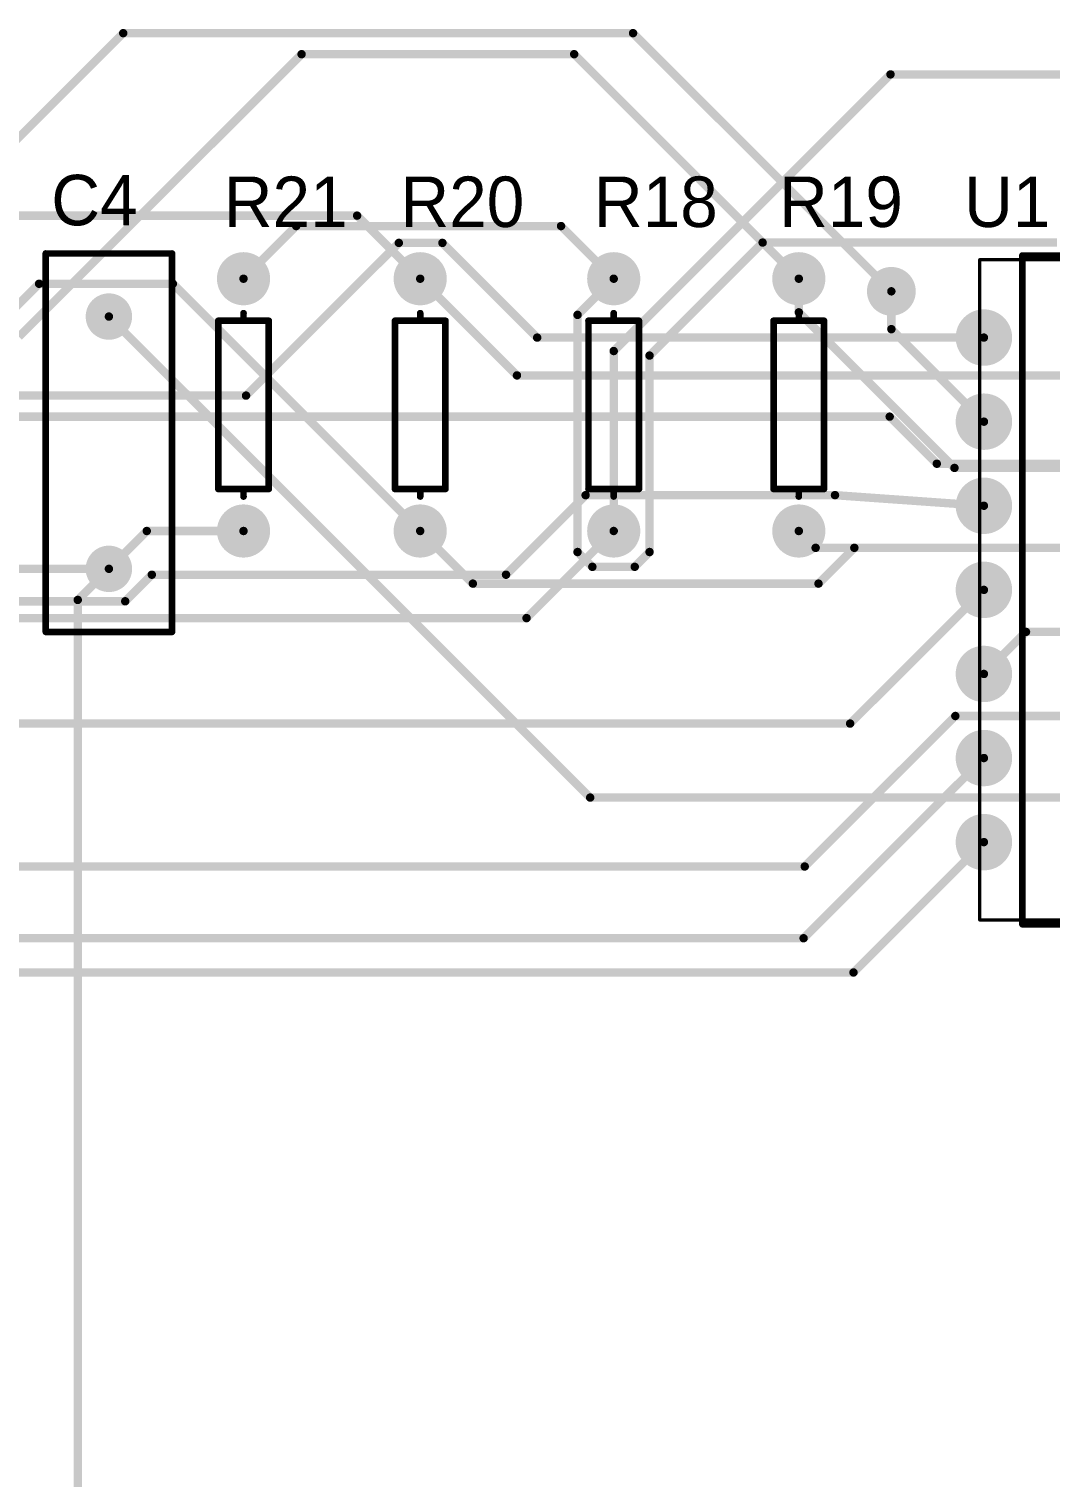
# Model space of a CAD drawing. Header units: millimetres. Extents: x 1.07 to 6.94, y 1.08 to 4.96.
# Drawn here: x 4.25 to 5.464, y 3.02 to 4.742 of the extents above; entities that cross this region are included whole.
import ezdxf

# ---------------------------------------------------------------- set-up
doc = ezdxf.new("R2010")
doc.units = ezdxf.units.MM
doc.header["$MEASUREMENT"] = 0
for name, color, linetype in [('BottomLayer', 5, 'Continuous'), ('BottomSolder', 6, 'Continuous'), ('Mechanical13', 56, 'Continuous'), ('MultiLayer', 9, 'Continuous'), ('PadHoleLayer', 156, 'Continuous'), ('TopLayer', 1, 'Continuous'), ('TopOverlay', 2, 'Continuous'), ('TopSolder', 216, 'Continuous'), ('ViaHoleLayer', 16, 'Continuous')]:
    doc.layers.add(name, color=color, linetype=linetype)

# ---------------------------------------------------------------- blocks, each defined once
blk = doc.blocks.new('J014_2')
at = {"layer": 'BottomLayer', "const_width": 0.0295}
for points in [[(-0.3148, 0.15, 1), (-0.2852, 0.15, 1)], [(-0.2148, 0.15, 1), (-0.1852, 0.15, 1)], [(-0.1148, 0.15, 1), (-0.0852, 0.15, 1)], [(-0.0148, 0.15, 1), (0.0148, 0.15, 1)], [(0.0852, 0.15, 1), (0.1148, 0.15, 1)], [(0.1852, 0.15, 1), (0.2148, 0.15, 1)], [(0.2852, 0.15, 1), (0.3148, 0.15, 1)], [(-0.2148, -0.15, 1), (-0.1852, -0.15, 1)], [(-0.1148, -0.15, 1), (-0.0852, -0.15, 1)], [(-0.0148, -0.15, 1), (0.0148, -0.15, 1)], [(0.0852, -0.15, 1), (0.1148, -0.15, 1)], [(0.1852, -0.15, 1), (0.2148, -0.15, 1)], [(0.2852, -0.15, 1), (0.3148, -0.15, 1)]]:
    blk.add_lwpolyline(points, format="xyb", close=True, dxfattribs=at)
at = {"layer": 'BottomLayer'}
blk.add_solid([(-0.2705, -0.1795), (-0.2705, -0.1205), (-0.3295, -0.1795), (-0.3295, -0.1205)], dxfattribs=at)
at = {"layer": 'BottomSolder', "const_width": 0.0335}
for points in [[(-0.3168, 0.15, 1), (-0.2832, 0.15, 1)], [(-0.2168, 0.15, 1), (-0.1832, 0.15, 1)], [(-0.1168, 0.15, 1), (-0.0832, 0.15, 1)], [(-0.0168, 0.15, 1), (0.0168, 0.15, 1)], [(0.0832, 0.15, 1), (0.1168, 0.15, 1)], [(0.1832, 0.15, 1), (0.2168, 0.15, 1)], [(0.2832, 0.15, 1), (0.3168, 0.15, 1)], [(-0.2168, -0.15, 1), (-0.1832, -0.15, 1)], [(-0.1168, -0.15, 1), (-0.0832, -0.15, 1)], [(-0.0168, -0.15, 1), (0.0168, -0.15, 1)], [(0.0832, -0.15, 1), (0.1168, -0.15, 1)], [(0.1832, -0.15, 1), (0.2168, -0.15, 1)], [(0.2832, -0.15, 1), (0.3168, -0.15, 1)]]:
    blk.add_lwpolyline(points, format="xyb", close=True, dxfattribs=at)
at = {"layer": 'BottomSolder'}
blk.add_solid([(-0.2665, -0.1835), (-0.2665, -0.1165), (-0.3335, -0.1835), (-0.3335, -0.1165)], dxfattribs=at)
at = {"layer": 'Mechanical13', "const_width": 0.00394}
for points in [[(-0.3925, 0.1549), (-0.3925, -0.1549)], [(-0.3925, 0.1549), (0.3925, 0.1549)], [(0.3925, 0.1549), (0.3925, -0.1549)], [(-0.3925, -0.1549), (0.3925, -0.1549)]]:
    blk.add_lwpolyline(points, dxfattribs=at)
at = {"layer": 'Mechanical13', "const_width": 0.00197}
for points in [[(-0.3935, 0.1549, 1), (-0.3915, 0.1549, 1)], [(-0.3935, 0.1549, 1), (-0.3915, 0.1549, 1)], [(0.3915, 0.1549, 1), (0.3935, 0.1549, 1)], [(0.3915, 0.1549, 1), (0.3935, 0.1549, 1)], [(-0.3935, -0.1549, 1), (-0.3915, -0.1549, 1)], [(-0.3935, -0.1549, 1), (-0.3915, -0.1549, 1)], [(0.3915, -0.1549, 1), (0.3935, -0.1549, 1)], [(0.3915, -0.1549, 1), (0.3935, -0.1549, 1)]]:
    blk.add_lwpolyline(points, format="xyb", close=True, dxfattribs=at)
at = {"layer": 'MultiLayer', "const_width": 0.0295}
for points in [[(-0.3148, 0.15, 1), (-0.2852, 0.15, 1)], [(-0.2148, 0.15, 1), (-0.1852, 0.15, 1)], [(-0.1148, 0.15, 1), (-0.0852, 0.15, 1)], [(-0.0148, 0.15, 1), (0.0148, 0.15, 1)], [(0.0852, 0.15, 1), (0.1148, 0.15, 1)], [(0.1852, 0.15, 1), (0.2148, 0.15, 1)], [(0.2852, 0.15, 1), (0.3148, 0.15, 1)], [(-0.2148, -0.15, 1), (-0.1852, -0.15, 1)], [(-0.1148, -0.15, 1), (-0.0852, -0.15, 1)], [(-0.0148, -0.15, 1), (0.0148, -0.15, 1)], [(0.0852, -0.15, 1), (0.1148, -0.15, 1)], [(0.1852, -0.15, 1), (0.2148, -0.15, 1)], [(0.2852, -0.15, 1), (0.3148, -0.15, 1)]]:
    blk.add_lwpolyline(points, format="xyb", close=True, dxfattribs=at)
at = {"layer": 'MultiLayer'}
blk.add_solid([(-0.2705, -0.1795), (-0.2705, -0.1205), (-0.3295, -0.1795), (-0.3295, -0.1205)], dxfattribs=at)
at = {"layer": 'PadHoleLayer', "const_width": 0.0177}
for points in [[(-0.3089, 0.15, 1), (-0.2911, 0.15, 1)], [(-0.2089, 0.15, 1), (-0.1911, 0.15, 1)], [(-0.1089, 0.15, 1), (-0.0911, 0.15, 1)], [(-0.0089, 0.15, 1), (0.0089, 0.15, 1)], [(0.0911, 0.15, 1), (0.1089, 0.15, 1)], [(0.1911, 0.15, 1), (0.2089, 0.15, 1)], [(0.2911, 0.15, 1), (0.3089, 0.15, 1)], [(-0.3089, -0.15, 1), (-0.2911, -0.15, 1)], [(-0.2089, -0.15, 1), (-0.1911, -0.15, 1)], [(-0.1089, -0.15, 1), (-0.0911, -0.15, 1)], [(-0.0089, -0.15, 1), (0.0089, -0.15, 1)], [(0.0911, -0.15, 1), (0.1089, -0.15, 1)], [(0.1911, -0.15, 1), (0.2089, -0.15, 1)], [(0.2911, -0.15, 1), (0.3089, -0.15, 1)]]:
    blk.add_lwpolyline(points, format="xyb", close=True, dxfattribs=at)
at = {"layer": 'TopLayer', "const_width": 0.0295}
for points in [[(-0.3148, 0.15, 1), (-0.2852, 0.15, 1)], [(-0.2148, 0.15, 1), (-0.1852, 0.15, 1)], [(-0.1148, 0.15, 1), (-0.0852, 0.15, 1)], [(-0.0148, 0.15, 1), (0.0148, 0.15, 1)], [(0.0852, 0.15, 1), (0.1148, 0.15, 1)], [(0.1852, 0.15, 1), (0.2148, 0.15, 1)], [(0.2852, 0.15, 1), (0.3148, 0.15, 1)], [(-0.2148, -0.15, 1), (-0.1852, -0.15, 1)], [(-0.1148, -0.15, 1), (-0.0852, -0.15, 1)], [(-0.0148, -0.15, 1), (0.0148, -0.15, 1)], [(0.0852, -0.15, 1), (0.1148, -0.15, 1)], [(0.1852, -0.15, 1), (0.2148, -0.15, 1)], [(0.2852, -0.15, 1), (0.3148, -0.15, 1)]]:
    blk.add_lwpolyline(points, format="xyb", close=True, dxfattribs=at)
at = {"layer": 'TopLayer'}
blk.add_solid([(-0.2705, -0.1795), (-0.2705, -0.1205), (-0.3295, -0.1795), (-0.3295, -0.1205)], dxfattribs=at)
at = {"layer": 'TopOverlay', "const_width": 0.00787}
for points in [[(-0.3976, 0.1043), (0.3976, 0.1043)], [(-0.3976, 0.1043), (-0.3976, 0.025)], [(0.3976, 0.1043), (0.3976, -0.1043)], [(-0.3976, -0.025), (-0.3976, -0.1043)], [(-0.3976, -0.1043), (0.3976, -0.1043)]]:
    blk.add_lwpolyline(points, dxfattribs=at)
at = {"layer": 'TopOverlay', "const_width": 0.00394}
for points in [[(-0.3996, 0.1043, 1), (-0.3957, 0.1043, 1)], [(-0.3996, 0.1043, 1), (-0.3957, 0.1043, 1)], [(0.3957, 0.1043, 1), (0.3996, 0.1043, 1)], [(0.3957, 0.1043, 1), (0.3996, 0.1043, 1)], [(-0.3996, 0.025, 1), (-0.3957, 0.025, 1)], [(-0.3996, 0.025, 1), (-0.3957, 0.025, 1)], [(-0.3996, -0.025, 1), (-0.3957, -0.025, 1)], [(-0.3996, -0.025, 1), (-0.3957, -0.025, 1)], [(-0.3996, -0.1043, 1), (-0.3957, -0.1043, 1)], [(-0.3996, -0.1043, 1), (-0.3957, -0.1043, 1)], [(0.3957, -0.1043, 1), (0.3996, -0.1043, 1)], [(0.3957, -0.1043, 1), (0.3996, -0.1043, 1)]]:
    blk.add_lwpolyline(points, format="xyb", close=True, dxfattribs=at)
at = {"layer": 'TopOverlay', "const_width": 0.00787}
blk.add_lwpolyline([(-0.3976, 0.025, -1), (-0.3976, -0.025)], format="xyb", dxfattribs=at)
at = {"layer": 'TopSolder', "const_width": 0.0335}
for points in [[(-0.3168, 0.15, 1), (-0.2832, 0.15, 1)], [(-0.2168, 0.15, 1), (-0.1832, 0.15, 1)], [(-0.1168, 0.15, 1), (-0.0832, 0.15, 1)], [(-0.0168, 0.15, 1), (0.0168, 0.15, 1)], [(0.0832, 0.15, 1), (0.1168, 0.15, 1)], [(0.1832, 0.15, 1), (0.2168, 0.15, 1)], [(0.2832, 0.15, 1), (0.3168, 0.15, 1)], [(-0.2168, -0.15, 1), (-0.1832, -0.15, 1)], [(-0.1168, -0.15, 1), (-0.0832, -0.15, 1)], [(-0.0168, -0.15, 1), (0.0168, -0.15, 1)], [(0.0832, -0.15, 1), (0.1168, -0.15, 1)], [(0.1832, -0.15, 1), (0.2168, -0.15, 1)], [(0.2832, -0.15, 1), (0.3168, -0.15, 1)]]:
    blk.add_lwpolyline(points, format="xyb", close=True, dxfattribs=at)
at = {"layer": 'TopSolder'}
blk.add_solid([(-0.2665, -0.1835), (-0.2665, -0.1165), (-0.3335, -0.1835), (-0.3335, -0.1165)], dxfattribs=at)
blk = doc.blocks.new('AXIAL_0_3_19')
at = {"layer": 'BottomLayer', "const_width": 0.0276}
for points in [[(-0.1638, 0, 1), (-0.1362, 0, 1)], [(0.1362, 0, 1), (0.1638, 0, 1)]]:
    blk.add_lwpolyline(points, format="xyb", close=True, dxfattribs=at)
at = {"layer": 'BottomSolder', "const_width": 0.0316}
for points in [[(-0.1658, 0, 1), (-0.1342, 0, 1)], [(0.1342, 0, 1), (0.1658, 0, 1)]]:
    blk.add_lwpolyline(points, format="xyb", close=True, dxfattribs=at)
at = {"layer": 'MultiLayer', "const_width": 0.0276}
for points in [[(-0.1638, 0, 1), (-0.1362, 0, 1)], [(0.1362, 0, 1), (0.1638, 0, 1)]]:
    blk.add_lwpolyline(points, format="xyb", close=True, dxfattribs=at)
at = {"layer": 'PadHoleLayer', "const_width": 0.0167}
for points in [[(-0.1584, 0, 1), (-0.1416, 0, 1)], [(0.1416, 0, 1), (0.1584, 0, 1)]]:
    blk.add_lwpolyline(points, format="xyb", close=True, dxfattribs=at)
at = {"layer": 'TopLayer', "const_width": 0.0276}
for points in [[(-0.1638, 0, 1), (-0.1362, 0, 1)], [(0.1362, 0, 1), (0.1638, 0, 1)]]:
    blk.add_lwpolyline(points, format="xyb", close=True, dxfattribs=at)
at = {"layer": 'TopOverlay', "const_width": 0.00787}
for points in [[(-0.1, 0.03), (-0.1, -0.03)], [(-0.1, 0.03), (0.1, 0.03)], [(0.1, 0.03), (0.1, 0)], [(-0.109, 0), (-0.1, 0)], [(0.1, 0), (0.109, 0)], [(0.1, 0), (0.1, -0.03)], [(-0.1, -0.03), (0.1, -0.03)]]:
    blk.add_lwpolyline(points, dxfattribs=at)
at = {"layer": 'TopOverlay', "const_width": 0.00394}
for points in [[(-0.102, 0.03, 1), (-0.098, 0.03, 1)], [(-0.102, 0.03, 1), (-0.098, 0.03, 1)], [(0.098, 0.03, 1), (0.102, 0.03, 1)], [(0.098, 0.03, 1), (0.102, 0.03, 1)], [(-0.111, 0, 1), (-0.107, 0, 1)], [(-0.102, 0, 1), (-0.098, 0, 1)], [(0.098, 0, 1), (0.102, 0, 1)], [(0.098, 0, 1), (0.102, 0, 1)], [(0.098, 0, 1), (0.102, 0, 1)], [(0.107, 0, 1), (0.111, 0, 1)], [(-0.102, -0.03, 1), (-0.098, -0.03, 1)], [(-0.102, -0.03, 1), (-0.098, -0.03, 1)], [(0.098, -0.03, 1), (0.102, -0.03, 1)], [(0.098, -0.03, 1), (0.102, -0.03, 1)]]:
    blk.add_lwpolyline(points, format="xyb", close=True, dxfattribs=at)
at = {"layer": 'TopSolder', "const_width": 0.0316}
for points in [[(-0.1658, 0, 1), (-0.1342, 0, 1)], [(0.1342, 0, 1), (0.1658, 0, 1)]]:
    blk.add_lwpolyline(points, format="xyb", close=True, dxfattribs=at)
blk = doc.blocks.new('AXIAL_0_3_20')
at = {"layer": 'BottomLayer', "const_width": 0.0276}
for points in [[(-0.1638, 0, 1), (-0.1362, 0, 1)], [(0.1362, 0, 1), (0.1638, 0, 1)]]:
    blk.add_lwpolyline(points, format="xyb", close=True, dxfattribs=at)
at = {"layer": 'BottomSolder', "const_width": 0.0316}
for points in [[(-0.1658, 0, 1), (-0.1342, 0, 1)], [(0.1342, 0, 1), (0.1658, 0, 1)]]:
    blk.add_lwpolyline(points, format="xyb", close=True, dxfattribs=at)
at = {"layer": 'MultiLayer', "const_width": 0.0276}
for points in [[(-0.1638, 0, 1), (-0.1362, 0, 1)], [(0.1362, 0, 1), (0.1638, 0, 1)]]:
    blk.add_lwpolyline(points, format="xyb", close=True, dxfattribs=at)
at = {"layer": 'PadHoleLayer', "const_width": 0.0167}
for points in [[(-0.1584, 0, 1), (-0.1416, 0, 1)], [(0.1416, 0, 1), (0.1584, 0, 1)]]:
    blk.add_lwpolyline(points, format="xyb", close=True, dxfattribs=at)
at = {"layer": 'TopLayer', "const_width": 0.0276}
for points in [[(-0.1638, 0, 1), (-0.1362, 0, 1)], [(0.1362, 0, 1), (0.1638, 0, 1)]]:
    blk.add_lwpolyline(points, format="xyb", close=True, dxfattribs=at)
at = {"layer": 'TopOverlay', "const_width": 0.00787}
for points in [[(-0.1, 0.03), (-0.1, -0.03)], [(-0.1, 0.03), (0.1, 0.03)], [(0.1, 0.03), (0.1, 0)], [(-0.109, 0), (-0.1, 0)], [(0.1, 0), (0.109, 0)], [(0.1, 0), (0.1, -0.03)], [(-0.1, -0.03), (0.1, -0.03)]]:
    blk.add_lwpolyline(points, dxfattribs=at)
at = {"layer": 'TopOverlay', "const_width": 0.00394}
for points in [[(-0.102, 0.03, 1), (-0.098, 0.03, 1)], [(-0.102, 0.03, 1), (-0.098, 0.03, 1)], [(0.098, 0.03, 1), (0.102, 0.03, 1)], [(0.098, 0.03, 1), (0.102, 0.03, 1)], [(-0.111, 0, 1), (-0.107, 0, 1)], [(-0.102, 0, 1), (-0.098, 0, 1)], [(0.098, 0, 1), (0.102, 0, 1)], [(0.098, 0, 1), (0.102, 0, 1)], [(0.098, 0, 1), (0.102, 0, 1)], [(0.107, 0, 1), (0.111, 0, 1)], [(-0.102, -0.03, 1), (-0.098, -0.03, 1)], [(-0.102, -0.03, 1), (-0.098, -0.03, 1)], [(0.098, -0.03, 1), (0.102, -0.03, 1)], [(0.098, -0.03, 1), (0.102, -0.03, 1)]]:
    blk.add_lwpolyline(points, format="xyb", close=True, dxfattribs=at)
at = {"layer": 'TopSolder', "const_width": 0.0316}
for points in [[(-0.1658, 0, 1), (-0.1342, 0, 1)], [(0.1342, 0, 1), (0.1658, 0, 1)]]:
    blk.add_lwpolyline(points, format="xyb", close=True, dxfattribs=at)
blk = doc.blocks.new('AXIAL_0_3_21')
at = {"layer": 'BottomLayer', "const_width": 0.0276}
for points in [[(-0.1638, 0, 1), (-0.1362, 0, 1)], [(0.1362, 0, 1), (0.1638, 0, 1)]]:
    blk.add_lwpolyline(points, format="xyb", close=True, dxfattribs=at)
at = {"layer": 'BottomSolder', "const_width": 0.0316}
for points in [[(-0.1658, 0, 1), (-0.1342, 0, 1)], [(0.1342, 0, 1), (0.1658, 0, 1)]]:
    blk.add_lwpolyline(points, format="xyb", close=True, dxfattribs=at)
at = {"layer": 'MultiLayer', "const_width": 0.0276}
for points in [[(-0.1638, 0, 1), (-0.1362, 0, 1)], [(0.1362, 0, 1), (0.1638, 0, 1)]]:
    blk.add_lwpolyline(points, format="xyb", close=True, dxfattribs=at)
at = {"layer": 'PadHoleLayer', "const_width": 0.0167}
for points in [[(-0.1584, 0, 1), (-0.1416, 0, 1)], [(0.1416, 0, 1), (0.1584, 0, 1)]]:
    blk.add_lwpolyline(points, format="xyb", close=True, dxfattribs=at)
at = {"layer": 'TopLayer', "const_width": 0.0276}
for points in [[(-0.1638, 0, 1), (-0.1362, 0, 1)], [(0.1362, 0, 1), (0.1638, 0, 1)]]:
    blk.add_lwpolyline(points, format="xyb", close=True, dxfattribs=at)
at = {"layer": 'TopOverlay', "const_width": 0.00787}
for points in [[(-0.1, 0.03), (-0.1, -0.03)], [(-0.1, 0.03), (0.1, 0.03)], [(0.1, 0.03), (0.1, 0)], [(-0.109, 0), (-0.1, 0)], [(0.1, 0), (0.109, 0)], [(0.1, 0), (0.1, -0.03)], [(-0.1, -0.03), (0.1, -0.03)]]:
    blk.add_lwpolyline(points, dxfattribs=at)
at = {"layer": 'TopOverlay', "const_width": 0.00394}
for points in [[(-0.102, 0.03, 1), (-0.098, 0.03, 1)], [(-0.102, 0.03, 1), (-0.098, 0.03, 1)], [(0.098, 0.03, 1), (0.102, 0.03, 1)], [(0.098, 0.03, 1), (0.102, 0.03, 1)], [(-0.111, 0, 1), (-0.107, 0, 1)], [(-0.102, 0, 1), (-0.098, 0, 1)], [(0.098, 0, 1), (0.102, 0, 1)], [(0.098, 0, 1), (0.102, 0, 1)], [(0.098, 0, 1), (0.102, 0, 1)], [(0.107, 0, 1), (0.111, 0, 1)], [(-0.102, -0.03, 1), (-0.098, -0.03, 1)], [(-0.102, -0.03, 1), (-0.098, -0.03, 1)], [(0.098, -0.03, 1), (0.102, -0.03, 1)], [(0.098, -0.03, 1), (0.102, -0.03, 1)]]:
    blk.add_lwpolyline(points, format="xyb", close=True, dxfattribs=at)
at = {"layer": 'TopSolder', "const_width": 0.0316}
for points in [[(-0.1658, 0, 1), (-0.1342, 0, 1)], [(0.1342, 0, 1), (0.1658, 0, 1)]]:
    blk.add_lwpolyline(points, format="xyb", close=True, dxfattribs=at)
blk = doc.blocks.new('AXIAL_0_3_22')
at = {"layer": 'BottomLayer', "const_width": 0.0276}
for points in [[(-0.1638, 0, 1), (-0.1362, 0, 1)], [(0.1362, 0, 1), (0.1638, 0, 1)]]:
    blk.add_lwpolyline(points, format="xyb", close=True, dxfattribs=at)
at = {"layer": 'BottomSolder', "const_width": 0.0316}
for points in [[(-0.1658, 0, 1), (-0.1342, 0, 1)], [(0.1342, 0, 1), (0.1658, 0, 1)]]:
    blk.add_lwpolyline(points, format="xyb", close=True, dxfattribs=at)
at = {"layer": 'MultiLayer', "const_width": 0.0276}
for points in [[(-0.1638, 0, 1), (-0.1362, 0, 1)], [(0.1362, 0, 1), (0.1638, 0, 1)]]:
    blk.add_lwpolyline(points, format="xyb", close=True, dxfattribs=at)
at = {"layer": 'PadHoleLayer', "const_width": 0.0167}
for points in [[(-0.1584, 0, 1), (-0.1416, 0, 1)], [(0.1416, 0, 1), (0.1584, 0, 1)]]:
    blk.add_lwpolyline(points, format="xyb", close=True, dxfattribs=at)
at = {"layer": 'TopLayer', "const_width": 0.0276}
for points in [[(-0.1638, 0, 1), (-0.1362, 0, 1)], [(0.1362, 0, 1), (0.1638, 0, 1)]]:
    blk.add_lwpolyline(points, format="xyb", close=True, dxfattribs=at)
at = {"layer": 'TopOverlay', "const_width": 0.00787}
for points in [[(-0.1, 0.03), (-0.1, -0.03)], [(-0.1, 0.03), (0.1, 0.03)], [(0.1, 0.03), (0.1, 0)], [(-0.109, 0), (-0.1, 0)], [(0.1, 0), (0.109, 0)], [(0.1, 0), (0.1, -0.03)], [(-0.1, -0.03), (0.1, -0.03)]]:
    blk.add_lwpolyline(points, dxfattribs=at)
at = {"layer": 'TopOverlay', "const_width": 0.00394}
for points in [[(-0.102, 0.03, 1), (-0.098, 0.03, 1)], [(-0.102, 0.03, 1), (-0.098, 0.03, 1)], [(0.098, 0.03, 1), (0.102, 0.03, 1)], [(0.098, 0.03, 1), (0.102, 0.03, 1)], [(-0.111, 0, 1), (-0.107, 0, 1)], [(-0.102, 0, 1), (-0.098, 0, 1)], [(0.098, 0, 1), (0.102, 0, 1)], [(0.098, 0, 1), (0.102, 0, 1)], [(0.098, 0, 1), (0.102, 0, 1)], [(0.107, 0, 1), (0.111, 0, 1)], [(-0.102, -0.03, 1), (-0.098, -0.03, 1)], [(-0.102, -0.03, 1), (-0.098, -0.03, 1)], [(0.098, -0.03, 1), (0.102, -0.03, 1)], [(0.098, -0.03, 1), (0.102, -0.03, 1)]]:
    blk.add_lwpolyline(points, format="xyb", close=True, dxfattribs=at)
at = {"layer": 'TopSolder', "const_width": 0.0316}
for points in [[(-0.1658, 0, 1), (-0.1342, 0, 1)], [(0.1342, 0, 1), (0.1658, 0, 1)]]:
    blk.add_lwpolyline(points, format="xyb", close=True, dxfattribs=at)
blk = doc.blocks.new('RAD_0_3_54')
at = {"layer": 'BottomLayer', "const_width": 0.0236}
for points in [[(-0.1618, 0, 1), (-0.1382, 0, 1)], [(0.1382, 0, 1), (0.1618, 0, 1)]]:
    blk.add_lwpolyline(points, format="xyb", close=True, dxfattribs=at)
at = {"layer": 'BottomSolder', "const_width": 0.0276}
for points in [[(-0.1638, 0, 1), (-0.1362, 0, 1)], [(0.1362, 0, 1), (0.1638, 0, 1)]]:
    blk.add_lwpolyline(points, format="xyb", close=True, dxfattribs=at)
at = {"layer": 'MultiLayer', "const_width": 0.0236}
for points in [[(-0.1618, 0, 1), (-0.1382, 0, 1)], [(0.1382, 0, 1), (0.1618, 0, 1)]]:
    blk.add_lwpolyline(points, format="xyb", close=True, dxfattribs=at)
at = {"layer": 'PadHoleLayer', "const_width": 0.0138}
for points in [[(-0.1569, 0, 1), (-0.1431, 0, 1)], [(0.1431, 0, 1), (0.1569, 0, 1)]]:
    blk.add_lwpolyline(points, format="xyb", close=True, dxfattribs=at)
at = {"layer": 'TopLayer', "const_width": 0.0236}
for points in [[(-0.1618, 0, 1), (-0.1382, 0, 1)], [(0.1382, 0, 1), (0.1618, 0, 1)]]:
    blk.add_lwpolyline(points, format="xyb", close=True, dxfattribs=at)
at = {"layer": 'TopOverlay', "const_width": 0.00787}
for points in [[(-0.225, 0.075), (0.225, 0.075)], [(-0.225, 0.075), (-0.225, -0.075)], [(0.225, 0.075), (0.225, -0.075)], [(-0.225, -0.075), (0.225, -0.075)]]:
    blk.add_lwpolyline(points, dxfattribs=at)
at = {"layer": 'TopOverlay', "const_width": 0.00394}
for points in [[(-0.227, 0.075, 1), (-0.223, 0.075, 1)], [(-0.227, 0.075, 1), (-0.223, 0.075, 1)], [(0.223, 0.075, 1), (0.227, 0.075, 1)], [(0.223, 0.075, 1), (0.227, 0.075, 1)], [(-0.227, -0.075, 1), (-0.223, -0.075, 1)], [(-0.227, -0.075, 1), (-0.223, -0.075, 1)], [(0.223, -0.075, 1), (0.227, -0.075, 1)], [(0.223, -0.075, 1), (0.227, -0.075, 1)]]:
    blk.add_lwpolyline(points, format="xyb", close=True, dxfattribs=at)
at = {"layer": 'TopSolder', "const_width": 0.0276}
for points in [[(-0.1638, 0, 1), (-0.1362, 0, 1)], [(0.1362, 0, 1), (0.1638, 0, 1)]]:
    blk.add_lwpolyline(points, format="xyb", close=True, dxfattribs=at)

msp = doc.modelspace()

# ---------------------------------------------------------------- linework, layer by layer
at = {"layer": 'BottomLayer', "const_width": 0.01}
for points in [[(4.07, 4.445), (4.362, 4.737)], [(4.362, 4.737), (4.968, 4.737)], [(4.968, 4.737), (5.275, 4.43)], [(4.238, 4.376), (4.574, 4.712)], [(4.574, 4.712), (4.898, 4.712)], [(4.898, 4.712), (5.165, 4.445)], [(4.505, 4.445), (4.5676, 4.5076)], [(4.5676, 4.5076), (4.8824, 4.5076)], [(4.8824, 4.5076), (4.945, 4.445)], [(4.508, 4.306), (4.6896, 4.4876)], [(4.6896, 4.4876), (4.7414, 4.4876)], [(4.7414, 4.4876), (4.854, 4.375)], [(4.715, 4.445), (4.83, 4.33)], [(4.854, 4.375), (5.385, 4.375)], [(4.83, 4.33), (5.91, 4.33)], [(2.824, 4.306), (4.508, 4.306)], [(3.934, 4.281), (5.273, 4.281)], [(5.273, 4.281), (5.329, 4.225)], [(5.329, 4.225), (5.845, 4.225)], [(4.817, 4.093), (4.9116, 4.1876)], [(4.9116, 4.1876), (5.208, 4.1876)], [(5.208, 4.1876), (5.385, 4.175)], [(4.345, 4.1), (4.39, 4.145)], [(4.39, 4.145), (4.505, 4.145)], [(4.8414, 4.0414), (4.945, 4.145)], [(5.165, 4.145), (5.185, 4.125)], [(5.185, 4.125), (5.73, 4.125)], [(3.885, 4.1), (4.345, 4.1)], [(4.3644, 4.0614), (4.396, 4.093)], [(4.396, 4.093), (4.817, 4.093)], [(2.8856, 4.0614), (4.3644, 4.0614)], [(5.226, 3.916), (5.385, 4.075)], [(2.7886, 4.0414), (4.8414, 4.0414)], [(5.385, 3.975), (5.435, 4.025)], [(5.435, 4.025), (5.761, 4.025)], [(5.172, 3.746), (5.351, 3.925)], [(5.351, 3.925), (5.75, 3.925)], [(2.236, 3.916), (5.226, 3.916)], [(5.1707, 3.6607), (5.385, 3.875)], [(5.23, 3.62), (5.385, 3.775)], [(1.901, 3.746), (5.172, 3.746)], [(2.0507, 3.6607), (5.1707, 3.6607)], [(3.9, 3.62), (5.23, 3.62)]]:
    msp.add_lwpolyline(points, dxfattribs=at)
at = {"layer": 'BottomLayer'}
for points, const_width in [([(4.3595, 4.737, 1), (4.3645, 4.737, 1)], 0.005), ([(4.3595, 4.737, 1), (4.3645, 4.737, 1)], 0.005), ([(4.9655, 4.737, 1), (4.9705, 4.737, 1)], 0.005), ([(4.9655, 4.737, 1), (4.9705, 4.737, 1)], 0.005), ([(4.5715, 4.712, 1), (4.5765, 4.712, 1)], 0.005), ([(4.5715, 4.712, 1), (4.5765, 4.712, 1)], 0.005), ([(4.8955, 4.712, 1), (4.9005, 4.712, 1)], 0.005), ([(4.8955, 4.712, 1), (4.9005, 4.712, 1)], 0.005), ([(4.5651, 4.5076, 1), (4.5701, 4.5076, 1)], 0.005), ([(4.5651, 4.5076, 1), (4.5701, 4.5076, 1)], 0.005), ([(4.8799, 4.5076, 1), (4.8849, 4.5076, 1)], 0.005), ([(4.8799, 4.5076, 1), (4.8849, 4.5076, 1)], 0.005), ([(4.6871, 4.4876, 1), (4.6921, 4.4876, 1)], 0.005), ([(4.6871, 4.4876, 1), (4.6921, 4.4876, 1)], 0.005), ([(4.7389, 4.4876, 1), (4.7439, 4.4876, 1)], 0.005), ([(4.7389, 4.4876, 1), (4.7439, 4.4876, 1)], 0.005), ([(4.5025, 4.445, 1), (4.5075, 4.445, 1)], 0.005), ([(4.7125, 4.445, 1), (4.7175, 4.445, 1)], 0.005), ([(4.9425, 4.445, 1), (4.9475, 4.445, 1)], 0.005), ([(5.1625, 4.445, 1), (5.1675, 4.445, 1)], 0.005), ([(5.2625, 4.43, 1), (5.2875, 4.43, 1)], 0.025), ([(5.2725, 4.43, 1), (5.2775, 4.43, 1)], 0.005), ([(4.8515, 4.375, 1), (4.8565, 4.375, 1)], 0.005), ([(4.8515, 4.375, 1), (4.8565, 4.375, 1)], 0.005), ([(5.3825, 4.375, 1), (5.3875, 4.375, 1)], 0.005), ([(4.8275, 4.33, 1), (4.8325, 4.33, 1)], 0.005), ([(4.8275, 4.33, 1), (4.8325, 4.33, 1)], 0.005), ([(4.5055, 4.306, 1), (4.5105, 4.306, 1)], 0.005), ([(4.5055, 4.306, 1), (4.5105, 4.306, 1)], 0.005), ([(5.2705, 4.281, 1), (5.2755, 4.281, 1)], 0.005), ([(5.2705, 4.281, 1), (5.2755, 4.281, 1)], 0.005), ([(5.3265, 4.225, 1), (5.3315, 4.225, 1)], 0.005), ([(5.3265, 4.225, 1), (5.3315, 4.225, 1)], 0.005), ([(4.9091, 4.1876, 1), (4.9141, 4.1876, 1)], 0.005), ([(4.9091, 4.1876, 1), (4.9141, 4.1876, 1)], 0.005), ([(5.2055, 4.1876, 1), (5.2105, 4.1876, 1)], 0.005), ([(5.2055, 4.1876, 1), (5.2105, 4.1876, 1)], 0.005), ([(5.3825, 4.175, 1), (5.3875, 4.175, 1)], 0.005), ([(4.3875, 4.145, 1), (4.3925, 4.145, 1)], 0.005), ([(4.3875, 4.145, 1), (4.3925, 4.145, 1)], 0.005), ([(4.5025, 4.145, 1), (4.5075, 4.145, 1)], 0.005), ([(4.9425, 4.145, 1), (4.9475, 4.145, 1)], 0.005), ([(5.1625, 4.145, 1), (5.1675, 4.145, 1)], 0.005), ([(5.1825, 4.125, 1), (5.1875, 4.125, 1)], 0.005), ([(5.1825, 4.125, 1), (5.1875, 4.125, 1)], 0.005), ([(4.3425, 4.1, 1), (4.3475, 4.1, 1)], 0.005), ([(4.3425, 4.1, 1), (4.3475, 4.1, 1)], 0.005), ([(4.3935, 4.093, 1), (4.3985, 4.093, 1)], 0.005), ([(4.3935, 4.093, 1), (4.3985, 4.093, 1)], 0.005), ([(4.8145, 4.093, 1), (4.8195, 4.093, 1)], 0.005), ([(4.8145, 4.093, 1), (4.8195, 4.093, 1)], 0.005), ([(4.3619, 4.0614, 1), (4.3669, 4.0614, 1)], 0.005), ([(4.3619, 4.0614, 1), (4.3669, 4.0614, 1)], 0.005), ([(5.3825, 4.075, 1), (5.3875, 4.075, 1)], 0.005), ([(4.8389, 4.0414, 1), (4.8439, 4.0414, 1)], 0.005), ([(4.8389, 4.0414, 1), (4.8439, 4.0414, 1)], 0.005), ([(5.4325, 4.025, 1), (5.4375, 4.025, 1)], 0.005), ([(5.4325, 4.025, 1), (5.4375, 4.025, 1)], 0.005), ([(5.3825, 3.975, 1), (5.3875, 3.975, 1)], 0.005), ([(5.3485, 3.925, 1), (5.3535, 3.925, 1)], 0.005), ([(5.3485, 3.925, 1), (5.3535, 3.925, 1)], 0.005), ([(5.2235, 3.916, 1), (5.2285, 3.916, 1)], 0.005), ([(5.2235, 3.916, 1), (5.2285, 3.916, 1)], 0.005), ([(5.3825, 3.875, 1), (5.3875, 3.875, 1)], 0.005), ([(5.3825, 3.775, 1), (5.3875, 3.775, 1)], 0.005), ([(5.1695, 3.746, 1), (5.1745, 3.746, 1)], 0.005), ([(5.1695, 3.746, 1), (5.1745, 3.746, 1)], 0.005), ([(5.1682, 3.6607, 1), (5.1732, 3.6607, 1)], 0.005), ([(5.1682, 3.6607, 1), (5.1732, 3.6607, 1)], 0.005), ([(5.2275, 3.62, 1), (5.2325, 3.62, 1)], 0.005), ([(5.2275, 3.62, 1), (5.2325, 3.62, 1)], 0.005)]:
    msp.add_lwpolyline(points, format="xyb", close=True, dxfattribs=dict(at, const_width=const_width))
at = {"layer": 'BottomSolder', "const_width": 0.029}
msp.add_lwpolyline([(5.2605, 4.43, 1), (5.2895, 4.43, 1)], format="xyb", close=True, dxfattribs=at)
at = {"layer": 'MultiLayer', "const_width": 0.025}
msp.add_lwpolyline([(5.2625, 4.43, 1), (5.2875, 4.43, 1)], format="xyb", close=True, dxfattribs=at)
at = {"layer": 'TopLayer', "const_width": 0.01}
for points in [[(4.945, 4.359), (5.274, 4.688)], [(5.274, 4.688), (5.496, 4.688)], [(3.45, 4.52), (4.64, 4.52)], [(4.64, 4.52), (4.715, 4.445)], [(4.9876, 4.3536), (5.122, 4.488)], [(5.122, 4.488), (5.472, 4.488)], [(4.159, 4.336), (4.262, 4.439)], [(4.262, 4.439), (4.421, 4.439)], [(4.421, 4.439), (4.715, 4.145)], [(4.902, 4.402), (4.945, 4.445)], [(5.165, 4.405), (5.165, 4.445)], [(5.275, 4.385), (5.275, 4.43)], [(5.165, 4.405), (5.35, 4.22)], [(4.345, 4.4), (4.917, 3.828)], [(4.902, 4.12), (4.902, 4.402)], [(5.275, 4.385), (5.385, 4.275)], [(4.945, 4.145), (4.945, 4.359)], [(4.9876, 4.12), (4.9876, 4.3536)], [(5.35, 4.22), (5.71, 4.22)], [(4.715, 4.145), (4.7776, 4.0824)], [(4.902, 4.12), (4.9196, 4.1024)], [(4.97, 4.1024), (4.9876, 4.12)], [(5.1884, 4.0824), (5.231, 4.125)], [(5.231, 4.125), (5.635, 4.125)], [(4.308, 4.063), (4.345, 4.1)], [(4.9196, 4.1024), (4.97, 4.1024)], [(4.7776, 4.0824), (5.1884, 4.0824)], [(4.308, 2.633), (4.308, 4.063)], [(4.917, 3.828), (5.638, 3.828)]]:
    msp.add_lwpolyline(points, dxfattribs=at)
at = {"layer": 'TopLayer'}
for points, const_width in [([(5.2715, 4.688, 1), (5.2765, 4.688, 1)], 0.005), ([(5.2715, 4.688, 1), (5.2765, 4.688, 1)], 0.005), ([(4.6375, 4.52, 1), (4.6425, 4.52, 1)], 0.005), ([(4.6375, 4.52, 1), (4.6425, 4.52, 1)], 0.005), ([(5.1195, 4.488, 1), (5.1245, 4.488, 1)], 0.005), ([(5.1195, 4.488, 1), (5.1245, 4.488, 1)], 0.005), ([(4.2595, 4.439, 1), (4.2645, 4.439, 1)], 0.005), ([(4.2595, 4.439, 1), (4.2645, 4.439, 1)], 0.005), ([(4.4185, 4.439, 1), (4.4235, 4.439, 1)], 0.005), ([(4.4185, 4.439, 1), (4.4235, 4.439, 1)], 0.005), ([(4.7125, 4.445, 1), (4.7175, 4.445, 1)], 0.005), ([(4.9425, 4.445, 1), (4.9475, 4.445, 1)], 0.005), ([(5.1625, 4.445, 1), (5.1675, 4.445, 1)], 0.005), ([(5.2625, 4.43, 1), (5.2875, 4.43, 1)], 0.025), ([(5.2725, 4.43, 1), (5.2775, 4.43, 1)], 0.005), ([(5.1625, 4.405, 1), (5.1675, 4.405, 1)], 0.005), ([(5.1625, 4.405, 1), (5.1675, 4.405, 1)], 0.005), ([(4.3425, 4.4, 1), (4.3475, 4.4, 1)], 0.005), ([(4.8995, 4.402, 1), (4.9045, 4.402, 1)], 0.005), ([(4.8995, 4.402, 1), (4.9045, 4.402, 1)], 0.005), ([(5.2725, 4.385, 1), (5.2775, 4.385, 1)], 0.005), ([(5.2725, 4.385, 1), (5.2775, 4.385, 1)], 0.005), ([(4.9425, 4.359, 1), (4.9475, 4.359, 1)], 0.005), ([(4.9425, 4.359, 1), (4.9475, 4.359, 1)], 0.005), ([(4.9851, 4.3536, 1), (4.9901, 4.3536, 1)], 0.005), ([(4.9851, 4.3536, 1), (4.9901, 4.3536, 1)], 0.005), ([(5.3825, 4.275, 1), (5.3875, 4.275, 1)], 0.005), ([(5.3475, 4.22, 1), (5.3525, 4.22, 1)], 0.005), ([(5.3475, 4.22, 1), (5.3525, 4.22, 1)], 0.005), ([(4.7125, 4.145, 1), (4.7175, 4.145, 1)], 0.005), ([(4.7125, 4.145, 1), (4.7175, 4.145, 1)], 0.005), ([(4.9425, 4.145, 1), (4.9475, 4.145, 1)], 0.005), ([(4.8995, 4.12, 1), (4.9045, 4.12, 1)], 0.005), ([(4.8995, 4.12, 1), (4.9045, 4.12, 1)], 0.005), ([(4.9851, 4.12, 1), (4.9901, 4.12, 1)], 0.005), ([(4.9851, 4.12, 1), (4.9901, 4.12, 1)], 0.005), ([(5.2285, 4.125, 1), (5.2335, 4.125, 1)], 0.005), ([(5.2285, 4.125, 1), (5.2335, 4.125, 1)], 0.005), ([(4.3425, 4.1, 1), (4.3475, 4.1, 1)], 0.005), ([(4.9171, 4.1024, 1), (4.9221, 4.1024, 1)], 0.005), ([(4.9171, 4.1024, 1), (4.9221, 4.1024, 1)], 0.005), ([(4.9675, 4.1024, 1), (4.9725, 4.1024, 1)], 0.005), ([(4.9675, 4.1024, 1), (4.9725, 4.1024, 1)], 0.005), ([(4.7751, 4.0824, 1), (4.7801, 4.0824, 1)], 0.005), ([(4.7751, 4.0824, 1), (4.7801, 4.0824, 1)], 0.005), ([(5.1859, 4.0824, 1), (5.1909, 4.0824, 1)], 0.005), ([(5.1859, 4.0824, 1), (5.1909, 4.0824, 1)], 0.005), ([(4.3055, 4.063, 1), (4.3105, 4.063, 1)], 0.005), ([(4.3055, 4.063, 1), (4.3105, 4.063, 1)], 0.005), ([(4.9145, 3.828, 1), (4.9195, 3.828, 1)], 0.005), ([(4.9145, 3.828, 1), (4.9195, 3.828, 1)], 0.005)]:
    msp.add_lwpolyline(points, format="xyb", close=True, dxfattribs=dict(at, const_width=const_width))
at = {"layer": 'TopSolder', "const_width": 0.029}
msp.add_lwpolyline([(5.2605, 4.43, 1), (5.2895, 4.43, 1)], format="xyb", close=True, dxfattribs=at)
at = {"layer": 'ViaHoleLayer', "const_width": 0.014}
msp.add_lwpolyline([(5.268, 4.43, 1), (5.282, 4.43, 1)], format="xyb", close=True, dxfattribs=at)

# ---------------------------------------------------------------- block references
at = {"rotation": 90}
for name, p in [('RAD_0_3_54', (4.345, 4.25)), ('AXIAL_0_3_19', (4.505, 4.295)), ('AXIAL_0_3_20', (4.715, 4.295)), ('AXIAL_0_3_22', (4.945, 4.295)), ('AXIAL_0_3_21', (5.165, 4.295)), ('J014_2', (5.535, 4.075))]:
    msp.add_blockref(name, p, dxfattribs=at)

# ---------------------------------------------------------------- texts
at = {"layer": 'TopOverlay'}
for s, p in [('C4', (4.2765, 4.5085)), ('R21', (4.4815, 4.5065)), ('R20', (4.6915, 4.5065)), ('R18', (4.9215, 4.5065)), ('R19', (5.1415, 4.5065)), ('U1', (5.3615, 4.5065))]:
    msp.add_text(s, height=0.06, dxfattribs=at).set_placement(p)

doc.saveas('drawing.dxf')
